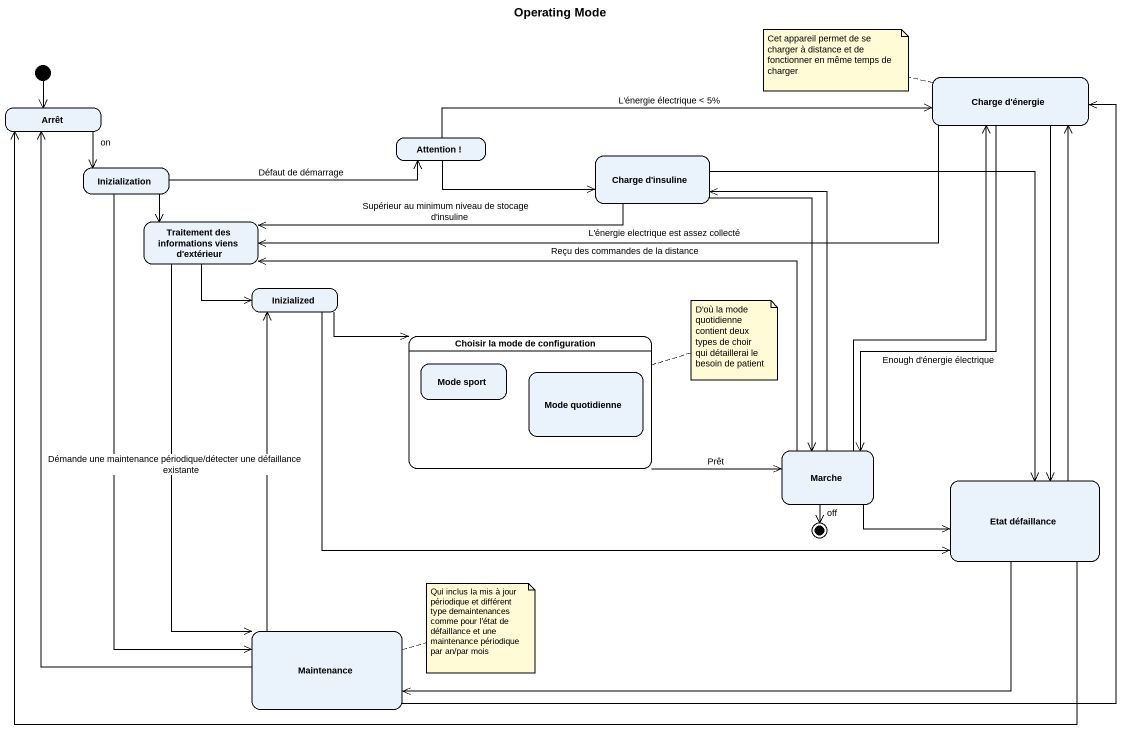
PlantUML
@startuml
title Operating Mode
hide empty description
state "Charge d'énergie" as Charge_d_énergie
state Arrêt
state "Attention !" as Attention
state "Charge d'insuline" as Charge_d_insuline
state Inizialization
state "Traitement des informations viens d'extérieur" as Traitement_des_informations
state Inizialized
state "Choisir la mode de configuration" as Choisir_la_mode_de {
  state "Mode sport" as Mode_sport
  state "Mode quotidienne" as Mode_quotidienne
}
state Marche
state "Etat défaillance" as Etat_défaillance
state Maintenance
[*] --> Arrêt
Charge_d_énergie -left-> Traitement_des_informations : L'énergie electrique est assez collecté
Charge_d_énergie --> Marche : Enough d'énergie électrique
Charge_d_énergie --> Etat_défaillance
Arrêt --> Inizialization : on
Attention -right-> Charge_d_énergie : L'énergie électrique < 5%
Attention -right-> Charge_d_insuline
Charge_d_insuline -left-> Traitement_des_informations : Supérieur au minimum niveau de stocage d'insuline
Charge_d_insuline --> Marche
Charge_d_insuline --> Etat_défaillance
Inizialization -right-> Attention : Défaut de démarrage
Inizialization --> Traitement_des_informations
Inizialization --> Maintenance : Démande une maintenance périodique/détecter une défaillance existante
Traitement_des_informations --> Inizialized
Traitement_des_informations --> Maintenance
Inizialized -right-> Choisir_la_mode_de
Inizialized -right-> Etat_défaillance
Choisir_la_mode_de -right-> Marche : Prêt
Marche -up-> Charge_d_énergie
Marche -up-> Charge_d_insuline
Marche -left-> Traitement_des_informations : Reçu des commandes de la distance
Marche -right-> Etat_défaillance
Etat_défaillance -up-> Charge_d_énergie
Etat_défaillance -left-> Arrêt
Etat_défaillance -left-> Maintenance
Maintenance -up-> Charge_d_énergie
Maintenance -up-> Arrêt
Maintenance -up-> Inizialized
Marche --> [*] : off
note left of Charge_d_énergie : Cet appareil permet de se charger à distance et de fonctionner en même temps de charger
note right of Choisir_la_mode_de : D'où la mode quotidienne contient deux types de choir qui détaillerai le besoin de patient
note right of Maintenance
  Qui inclus la mis à jour périodique et différent type demaintenances
  comme pour l'état de défaillance et une maintenance périodique par an/par mois
end note
@enduml
